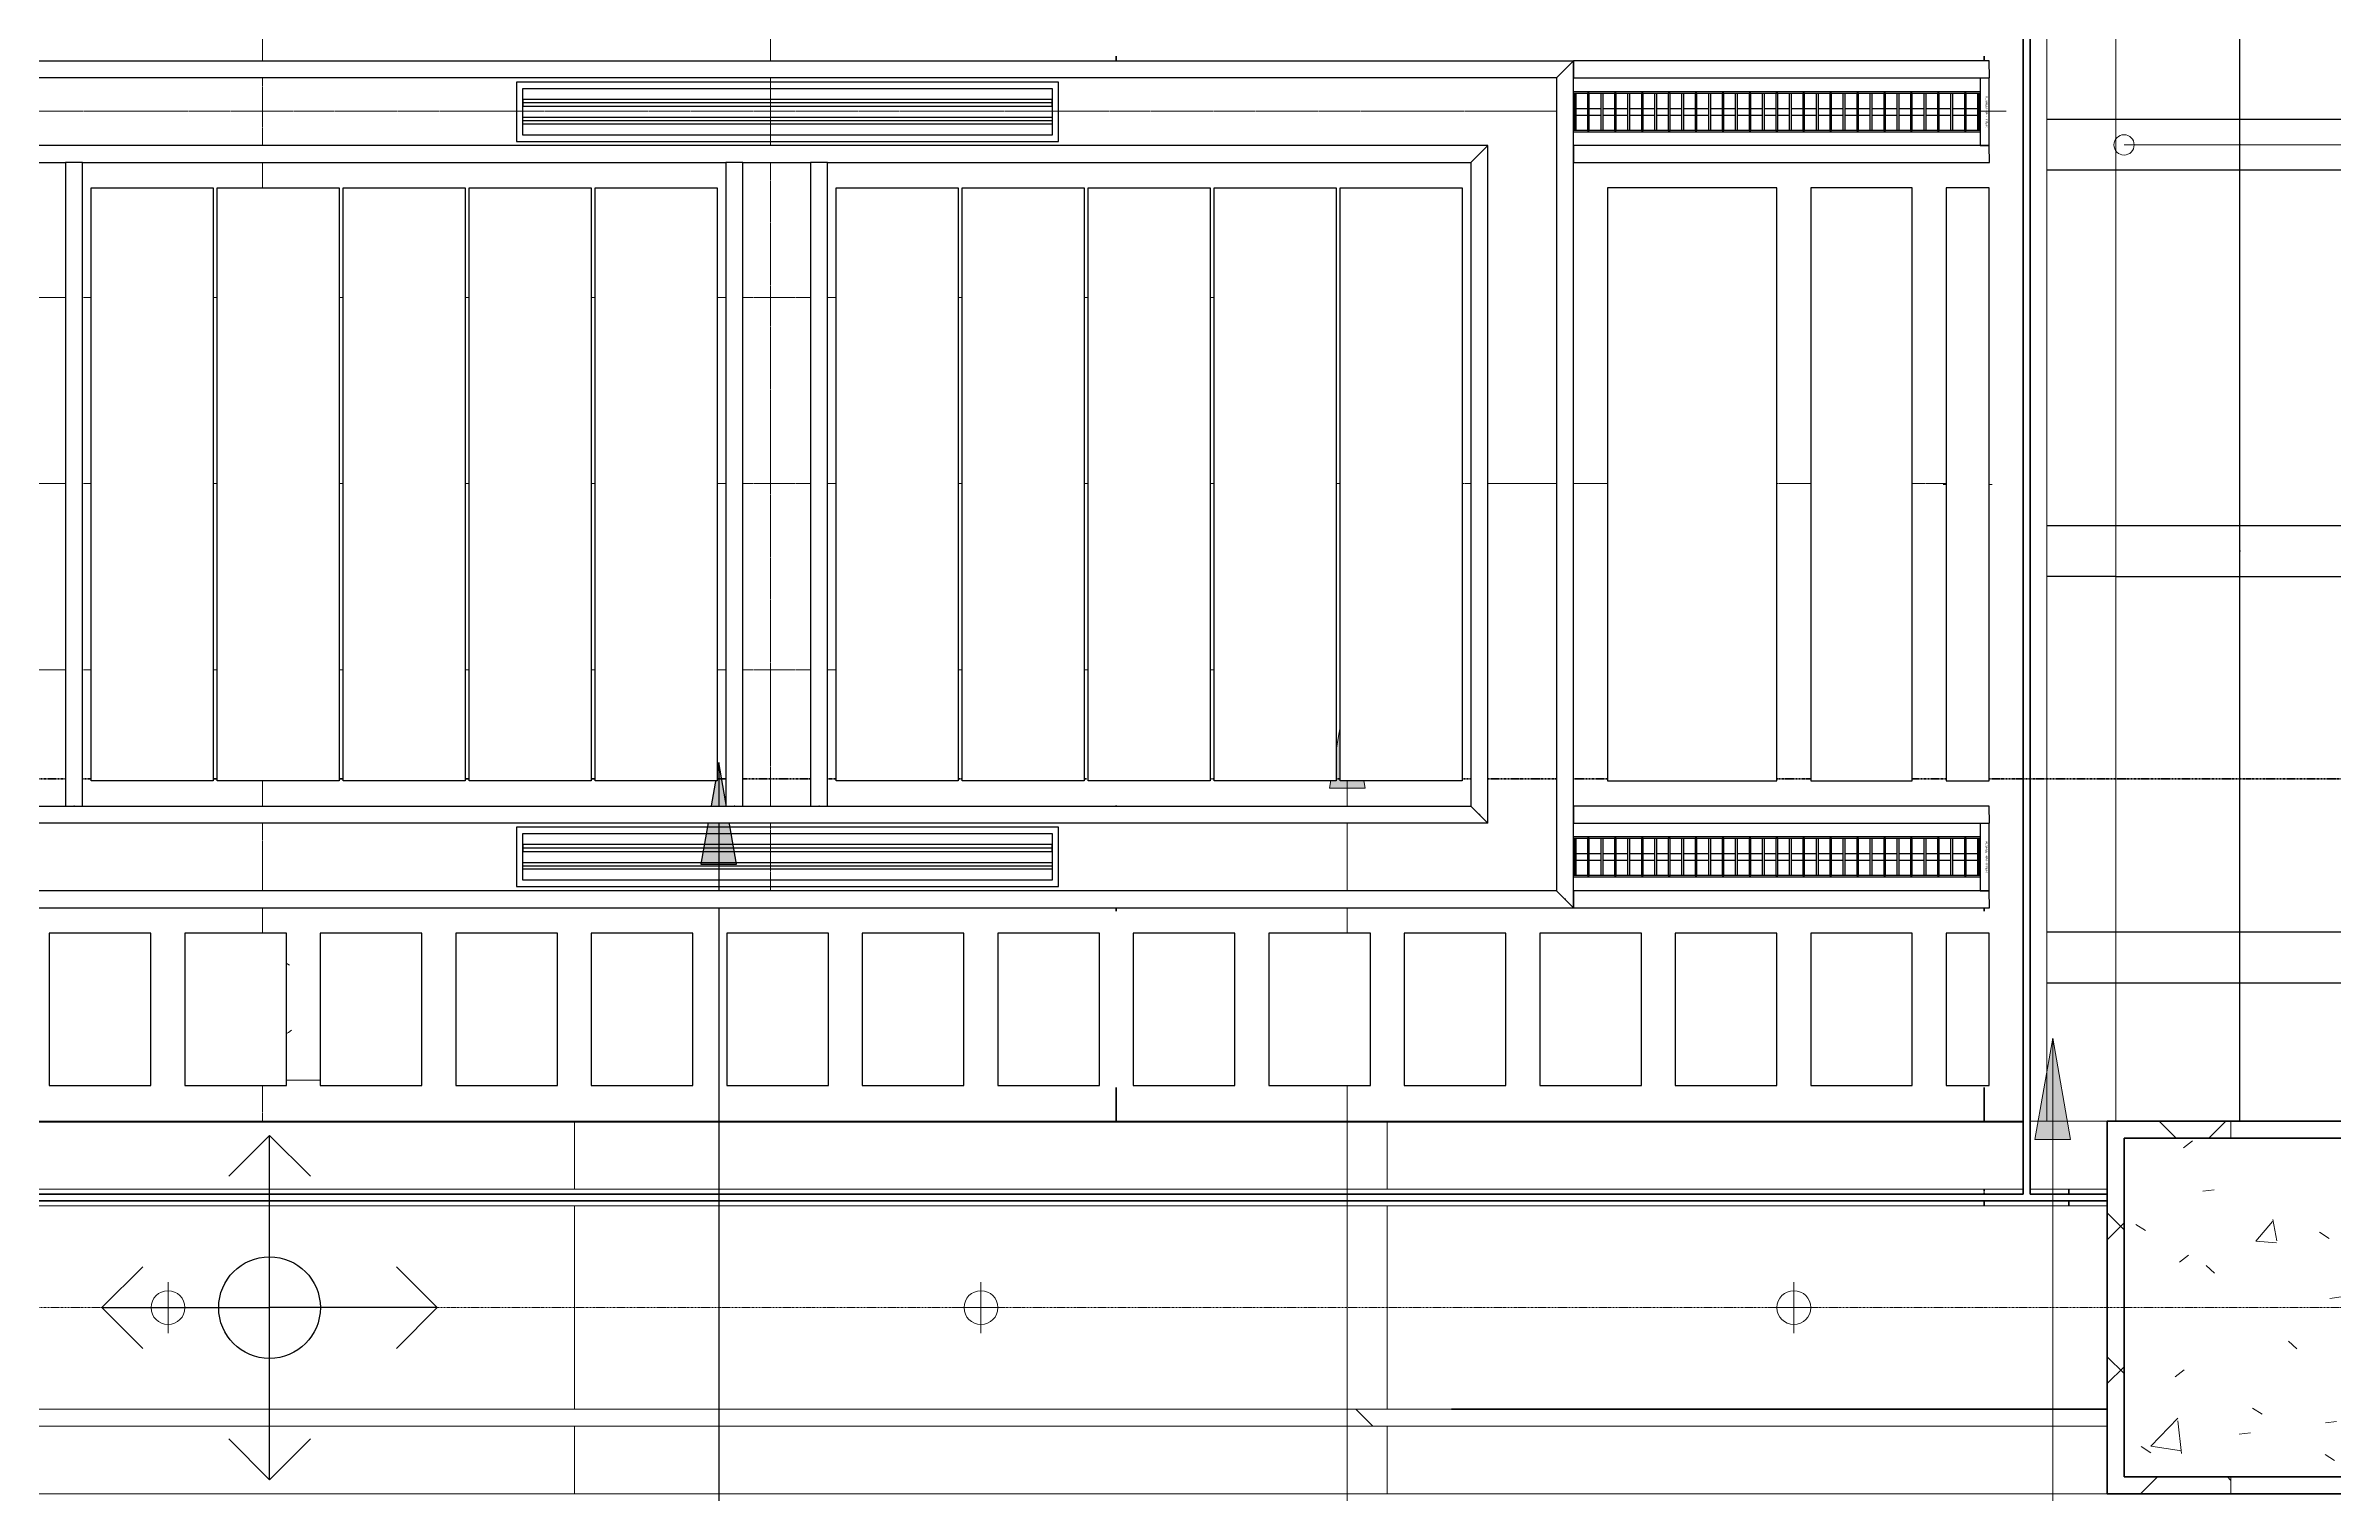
# Model space of a CAD drawing. Header units: millimetres. Extents: x -853228 to -774597, y -17231 to 22435.
# Drawn here: x -831743 to -824987, y 3028 to 7304 of the extents above; entities that cross this region are included whole.
import ezdxf
from ezdxf.enums import TextEntityAlignment as Align
from ezdxf.xclip import XClip

# ---------------------------------------------------------------- set-up
doc = ezdxf.new("R2010")
doc.units = ezdxf.units.MM
doc.header["$XCLIPFRAME"] = 0
for name, pattern in [('- SOM Dash 1_8_', [4.7625, 3.175, -1.5875]), ('DPA_Grid _ Level 100', [10, 5.5, -1.6, 1.3, -1.6]), ('DPA_Hidden 50', [3, 2, -1])]:
    doc.linetypes.add(name, pattern=pattern)
for name, color, linetype in [('000 - WIPEOUT', 250, 'Continuous'), ('001 - ASCESSORIES', 251, 'Continuous'), ('A04_TUBE SERIES', 2, 'Continuous'), ('A11_ALU.SOLID SHEET', 2, 'Continuous')]:
    doc.layers.add(name, color=color, linetype=linetype)
for name, color, linetype, lineweight in [('A-ANNO-NOTE', 3, 'Continuous', 25), ('A-CLNG', 2, 'Continuous', 9), ('A-CLNG-PATT', 2, 'Continuous', 9), ('A-COLS', 5, 'Continuous', 70), ('A-COLS-E', 1, 'Continuous', 35), ('A-DETL', 1, 'Continuous', 70), ('A-DETL-GENF', 2, 'Continuous', 9), ('A-FLOR-E', 2, 'Continuous', 35), ('A-GLAZ-CURT', 2, 'Continuous', 9), ('A-WALL', 5, 'Continuous', 35), ('A-WALL-FNSH', 2, 'Continuous', 35), ('A-WALL-PATT', 1, 'Continuous', 35), ('E-LITE-EQPM', 2, 'Continuous', 9), ('G-ANNO-SECL', 3, 'Continuous', 9), ('G-ANNO-TEXT', 3, 'Continuous', 9), ('I-WALL-E', 2, 'Continuous', 35), ('S-GRID', 251, 'Continuous', 9), ('WALL-E', 2, 'Continuous', 35)]:
    doc.layers.add(name, color=color, linetype=linetype, lineweight=lineweight)
pattern_1 = [(45, (0, 0), (-212.13203, 212.13203), []), (135, (0, 0), (-212.13203, -212.13203), [])]

# ---------------------------------------------------------------- blocks, each defined once
blk = doc.blocks.new('Arrow-Stair_Ramp-Direction _EWP-Down_ - Arrow Stair Line-18594062-4261-01 ENLARGED UPPER PLATFORM LEVEL - REFLECTED CEILING PLAN - SHEET 2')
at = {"layer": 'A-DETL-GENF', "lineweight": 9}
for q in [(2530.3, 3632.5), (-304.8, 750), (2530.7, -2132.5)]:
    blk.add_line((3149.3, 750), q, dxfattribs=at)
blk.add_circle((-304.8, 750), 30, dxfattribs=at)
blk = doc.blocks.new('M_Centreline - Centreline-12570908-4261-01 ENLARGED UPPER PLATFORM LEVEL - REFLECTED CEILING PLAN - SHEET 2')
at = {"layer": 'A-ANNO-NOTE', "lineweight": 18}
for p, q in [((-0.011, 0.592), (-0.011, -1.789)), ((-0.011, -1.789), (1.619, -1.789))]:
    blk.add_line(p, q, dxfattribs=at)
blk.add_arc((-0.011, 0.627), 1.191, 55.77551, 308.03717, dxfattribs=at)
blk = doc.blocks.new('DPA_AN_Setting out - Center-8732820-4261-01 ENLARGED UPPER PLATFORM LEVEL - REFLECTED CEILING PLAN - SHEET 2')
at = {"layer": 'A-ANNO-NOTE'}
for p, q in [((-1.206, 3.877), (0, 5.083)), ((1.206, 3.877), (0, 5.083)), ((0, 0), (0, 5.083)), ((-3.744, 1.206), (-4.95, 0)), ((3.744, 1.206), (4.95, 0)), ((-3.744, -1.206), (-4.95, 0)), ((-4.95, 0), (0, 0)), ((4.95, 0), (0, 0)), ((3.744, -1.206), (4.95, 0)), ((0, -5.083), (0, 0)), ((-1.206, -3.877), (0, -5.083)), ((1.206, -3.877), (0, -5.083))]:
    blk.add_line(p, q, dxfattribs=at)
blk.add_circle((0, 0), 1.5, dxfattribs=at)
blk = doc.blocks.new('System Panel - DPA-AR_Metal Ceiling Rectangular Panel-V7-4261-01 ENLARGED UPPER PLATFORM LEVEL - REFLECTED CEILING PLAN - SHEET 2')
at = {"layer": 'A-GLAZ-CURT'}
for p, q in [((-818782.4, 3229), (-821182.4, 3229)), ((-821182.4, 3229), (-821182.4, 3029)), ((-821182.4, 3029), (-821182.4, 3229)), ((-821182.4, 3229), (-818782.4, 3229)), ((-818782.4, 3029), (-818782.4, 3229)), ((-818782.4, 3229), (-818782.4, 3029)), ((-821182.4, 3029), (-818782.4, 3029)), ((-818782.4, 3029), (-821182.4, 3029))]:
    blk.add_line(p, q, dxfattribs=at)
blk = doc.blocks.new('System Panel - DPA-AR_Metal Ceiling Rectangular Panel-V10-4261-01 ENLARGED UPPER PLATFORM LEVEL - REFLECTED CEILING PLAN - SHEET 2')
at = {"layer": 'A-GLAZ-CURT'}
for p, q in [((-825905, 4129), (-827782.3, 4129)), ((-827782.3, 4129), (-827782.3, 3929)), ((-827782.3, 3929), (-827782.3, 4129)), ((-827782.3, 4129), (-825905, 4129)), ((-825657.3, 4129), (-825885, 4129)), ((-825885, 4129), (-825657.3, 4129)), ((-827782.3, 3929), (-825905, 3929)), ((-825905, 3929), (-827782.3, 3929)), ((-825885, 3929), (-825657.4, 3929)), ((-825657.4, 3929), (-825885, 3929))]:
    blk.add_line(p, q, dxfattribs=at)
blk = doc.blocks.new('System Panel - DPA-AR_Metal Ceiling Rectangular Panel-V11-4261-01 ENLARGED UPPER PLATFORM LEVEL - REFLECTED CEILING PLAN - SHEET 2')
at = {"layer": 'A-GLAZ-CURT'}
for p, q in [((-825657.4, 3229), (-827782.3, 3229)), ((-827782.3, 3229), (-827782.3, 3029)), ((-827782.3, 3029), (-827782.3, 3229)), ((-827782.3, 3229), (-825657.4, 3229)), ((-827782.3, 3029), (-825657.3, 3029)), ((-825657.3, 3029), (-827782.3, 3029))]:
    blk.add_line(p, q, dxfattribs=at)
blk = doc.blocks.new('System Panel - DPA-AR_Metal Ceiling Rectangular Panel-13139299-4261-01 ENLARGED UPPER PLATFORM LEVEL - REFLECTED CEILING PLAN - SHEET 2')
at = {"layer": 'A-GLAZ-CURT'}
for p, q in [((-818782.4, 3879), (-821182.4, 3879)), ((-821182.4, 3879), (-821182.4, 3279)), ((-821182.4, 3279), (-821182.4, 3879)), ((-821182.4, 3879), (-818782.4, 3879)), ((-818782.4, 3279), (-818782.4, 3879)), ((-818782.4, 3879), (-818782.4, 3279)), ((-821182.4, 3279), (-818782.4, 3279)), ((-818782.4, 3279), (-821182.4, 3279))]:
    blk.add_line(p, q, dxfattribs=at)
blk = doc.blocks.new('System Panel - DPA-AR_Metal Ceiling Rectangular Panel-V12-4261-01 ENLARGED UPPER PLATFORM LEVEL - REFLECTED CEILING PLAN - SHEET 2')
at = {"layer": 'A-GLAZ-CURT'}
for p, q in [((-825657.4, 3879), (-827782.3, 3879)), ((-827782.3, 3879), (-827782.3, 3279)), ((-827782.3, 3279), (-827782.3, 3879)), ((-827782.3, 3879), (-825657.4, 3879)), ((-827782.3, 3279), (-825657.4, 3279)), ((-825657.4, 3279), (-827782.3, 3279))]:
    blk.add_line(p, q, dxfattribs=at)
blk = doc.blocks.new('*U470')
at = {"layer": 'A-CLNG'}
for p, q in [((-24152.6, 6315), (-24152.6, 550)), ((-24152.6, 550), (-24152.6, 6315)), ((-23948.9, 6315), (-23948.9, 550)), ((-23948.9, 550), (-23948.9, 6315)), ((-23948.9, 550), (-23948.9, 6315)), ((-23948.9, 6315), (-23948.9, 550)), ((-24152.6, 550), (-23948.9, 550)), ((-23948.9, 550), (-24152.6, 550)), ((-23948.9, 550), (-20470.9, 550)), ((-20470.9, 550), (-23948.9, 550))]:
    blk.add_line(p, q, dxfattribs=at)
at = {"layer": 'A-GLAZ-CURT'}
for name, p in [('System Panel - DPA-AR_Metal Ceiling Rectangular Panel-V7-4261-01 ENLARGED UPPER PLATFORM LEVEL - REFLECTED CEILING PLAN - SHEET 2', (790282.4, -2679)), ('System Panel - DPA-AR_Metal Ceiling Rectangular Panel-V7-4261-01 ENLARGED UPPER PLATFORM LEVEL - REFLECTED CEILING PLAN - SHEET 2', (792682.4, -2679)), ('System Panel - DPA-AR_Metal Ceiling Rectangular Panel-V10-4261-01 ENLARGED UPPER PLATFORM LEVEL - REFLECTED CEILING PLAN - SHEET 2', (801682.4, -3579)), ('System Panel - DPA-AR_Metal Ceiling Rectangular Panel-13139299-4261-01 ENLARGED UPPER PLATFORM LEVEL - REFLECTED CEILING PLAN - SHEET 2', (790282.4, -3579)), ('System Panel - DPA-AR_Metal Ceiling Rectangular Panel-13139299-4261-01 ENLARGED UPPER PLATFORM LEVEL - REFLECTED CEILING PLAN - SHEET 2', (792682.4, -3579)), ('System Panel - DPA-AR_Metal Ceiling Rectangular Panel-V12-4261-01 ENLARGED UPPER PLATFORM LEVEL - REFLECTED CEILING PLAN - SHEET 2', (801682.4, -3579)), ('System Panel - DPA-AR_Metal Ceiling Rectangular Panel-V7-4261-01 ENLARGED UPPER PLATFORM LEVEL - REFLECTED CEILING PLAN - SHEET 2', (790282.4, -3579)), ('System Panel - DPA-AR_Metal Ceiling Rectangular Panel-V7-4261-01 ENLARGED UPPER PLATFORM LEVEL - REFLECTED CEILING PLAN - SHEET 2', (792682.4, -3579)), ('System Panel - DPA-AR_Metal Ceiling Rectangular Panel-V11-4261-01 ENLARGED UPPER PLATFORM LEVEL - REFLECTED CEILING PLAN - SHEET 2', (801682.4, -3579))]:
    blk.add_blockref(name, p, dxfattribs=at)
blk = doc.blocks.new('C-1-PP19-AR-4261-01-B_20250910-022855_EXDIM')
at = {"layer": 'A-DETL', "color": 55, "linetype": 'DPA_Hidden 50', "lineweight": 9}
for p, q in [((-29420.6, 552.5), (-29420.6, 7452.5)), ((-27920.6, 1195), (-27920.6, 7452.5)), ((-24272.6, 3532.5), (-41248.2, 3532.5)), ((-26405.6, 2982.5), (-41805.6, 2982.5)), ((-24374.6, 2432.5), (-41614.6, 2432.5)), ((-26405.6, 1882.5), (-42150, 1882.5))]:
    blk.add_line(p, q, dxfattribs=at)
at = {"layer": 'S-GRID', "linetype": 'DPA_Grid _ Level 100'}
blk.add_line((22800, 0), (-50217.4, 0), dxfattribs=at)
blk = doc.blocks.new('LGF_DL_SAA_LowPower_DL1a1 - LGF_DL_SAA_LowPower_DL1a-12437659-4160-01 UPPER PLATFORM LEVEL - REFLECTED CEILING PLAN')
at = {"layer": 'A-DETL-GENF'}
for p, q in [((0, 75), (0, -75)), ((72.5, 0), (-72.5, 0))]:
    blk.add_line(p, q, dxfattribs=at)
blk.add_circle((0, 0), 50, dxfattribs=at)
blk = doc.blocks.new('LGF_DL_SAA_LowPower_DL1a1 - LGF_DL_SAA_LowPower_DL1a-12438006-4160-01 UPPER PLATFORM LEVEL - REFLECTED CEILING PLAN')
at = {"layer": 'A-DETL-GENF'}
for p, q in [((0, -75), (0, 75)), ((72.5, 0), (-72.5, 0))]:
    blk.add_line(p, q, dxfattribs=at)
blk.add_circle((0, 0), 50, dxfattribs=at)
blk = doc.blocks.new('LGF_DL_SAA_LowPower_DL1a - LGF_DL_SAA_LowPower_DL1a-8832329-4160-01 UPPER PLATFORM LEVEL - REFLECTED CEILING PLAN')
at = {"layer": 'A-DETL-GENF'}
for p, q in [((0, 75), (0, -75)), ((72.5, 0), (-72.5, 0))]:
    blk.add_line(p, q, dxfattribs=at)
blk.add_circle((0, 0), 50, dxfattribs=at)
blk = doc.blocks.new('C-1-PP19-AR-4160-01-B_20250902-175713_EXDOWNLIGHT')
at = {"layer": 'E-LITE-EQPM'}
for name, p, rotation in [('LGF_DL_SAA_LowPower_DL1a1 - LGF_DL_SAA_LowPower_DL1a-12437659-4160-01 UPPER PLATFORM LEVEL - REFLECTED CEILING PLAN', (-86465.2, 2980.5), 359.9999881697653), ('LGF_DL_SAA_LowPower_DL1a1 - LGF_DL_SAA_LowPower_DL1a-12437659-4160-01 UPPER PLATFORM LEVEL - REFLECTED CEILING PLAN', (-85535.2, 2980.5), 359.9999881697653), ('LGF_DL_SAA_LowPower_DL1a1 - LGF_DL_SAA_LowPower_DL1a-12437659-4160-01 UPPER PLATFORM LEVEL - REFLECTED CEILING PLAN', (-84265.2, 2980.5), 359.9999881697653), ('LGF_DL_SAA_LowPower_DL1a1 - LGF_DL_SAA_LowPower_DL1a-12437659-4160-01 UPPER PLATFORM LEVEL - REFLECTED CEILING PLAN', (-83335.2, 2980.5), 359.9999881697653), ('LGF_DL_SAA_LowPower_DL1a1 - LGF_DL_SAA_LowPower_DL1a-12437659-4160-01 UPPER PLATFORM LEVEL - REFLECTED CEILING PLAN', (-86000.2, 2430.5), 359.9999881697653), ('LGF_DL_SAA_LowPower_DL1a1 - LGF_DL_SAA_LowPower_DL1a-12437659-4160-01 UPPER PLATFORM LEVEL - REFLECTED CEILING PLAN', (-83800.2, 2430.5), 359.9999881697653), ('LGF_DL_SAA_LowPower_DL1a1 - LGF_DL_SAA_LowPower_DL1a-12438006-4160-01 UPPER PLATFORM LEVEL - REFLECTED CEILING PLAN', (-86465.2, 1880.5), 1.18302346677688e-05), ('LGF_DL_SAA_LowPower_DL1a1 - LGF_DL_SAA_LowPower_DL1a-12438006-4160-01 UPPER PLATFORM LEVEL - REFLECTED CEILING PLAN', (-85535.2, 1880.5), 1.18302346677688e-05), ('LGF_DL_SAA_LowPower_DL1a1 - LGF_DL_SAA_LowPower_DL1a-12438006-4160-01 UPPER PLATFORM LEVEL - REFLECTED CEILING PLAN', (-84265.2, 1880.5), 1.18302346677688e-05), ('LGF_DL_SAA_LowPower_DL1a1 - LGF_DL_SAA_LowPower_DL1a-12438006-4160-01 UPPER PLATFORM LEVEL - REFLECTED CEILING PLAN', (-83335.2, 1880.5), 1.18302346677688e-05)]:
    blk.add_blockref(name, p, dxfattribs=dict(at, rotation=rotation))
at = {"layer": 'E-LITE-EQPM', "extrusion": (0, 0, -1), "rotation": 180}
for p in [(82174.5, 2430.5), (81386.5, 2430.5), (86699.6, 0), (84299.6, 0), (81899.6, 0)]:
    blk.add_blockref('LGF_DL_SAA_LowPower_DL1a - LGF_DL_SAA_LowPower_DL1a-8832329-4160-01 UPPER PLATFORM LEVEL - REFLECTED CEILING PLAN', p, dxfattribs=at)
blk = doc.blocks.new('*U483')
at = {"layer": '001 - ASCESSORIES', "color": 0, "linetype": 'ByBlock'}
blk.add_lwpolyline([(800, 87.5), (-800, 87.5), (-800, -87.5), (800, -87.5)], close=True, dxfattribs=at)
at = {"layer": '001 - ASCESSORIES', "linetype": 'ByBlock'}
for points in [[(-781.5, 69), (781.5, 69), (781.5, -69), (-781.5, -69)], [(781.5, 36.3), (-781.5, 36.3), (-781.5, 16.3), (781.5, 16.3)], [(-781.5, -16.3), (781.5, -16.3), (781.5, -36.3), (-781.5, -36.3)]]:
    blk.add_lwpolyline(points, close=True, dxfattribs=at)
for points in [[(781.5, 26.3), (-781.5, 26.3)], [(-781.5, -26.3), (781.5, -26.3)]]:
    blk.add_lwpolyline(points, dxfattribs=at)
blk = doc.blocks.new('*U478')
at = {"color": 1}
blk.add_wipeout([(600, -60), (-600, -60), (-600, 60), (600, 60)], dxfattribs=at).dxf.layer = '000 - WIPEOUT'
at = {"layer": '001 - ASCESSORIES', "color": 0}
blk.add_lwpolyline([(600, -60), (-600, -60), (-600, 60), (600, 60)], close=True, dxfattribs=at)
at = {"layer": '001 - ASCESSORIES'}
for points in [[(-593.5, -55), (-598.5, -55), (-598.5, 55), (-593.5, 55)], [(595, -55), (-595, -55), (-595, 55), (595, 55)], [(-558.8, -55), (-553.8, -55), (-553.8, 55), (-558.8, 55)], [(-514, -55), (-519, -55), (-519, 55), (-514, 55)], [(-479.3, -55), (-474.3, -55), (-474.3, 55), (-479.3, 55)], [(-434.6, -55), (-439.6, -55), (-439.6, 55), (-434.6, 55)], [(-399.8, -55), (-394.8, -55), (-394.8, 55), (-399.8, 55)], [(-355.1, -55), (-360.1, -55), (-360.1, 55), (-355.1, 55)], [(-320.4, -55), (-315.4, -55), (-315.4, 55), (-320.4, 55)], [(-275.6, -55), (-280.6, -55), (-280.6, 55), (-275.6, 55)], [(-240.9, -55), (-235.9, -55), (-235.9, 55), (-240.9, 55)], [(-196.2, -55), (-201.2, -55), (-201.2, 55), (-196.2, 55)], [(-161.4, -55), (-156.4, -55), (-156.4, 55), (-161.4, 55)], [(-116.7, -55), (-121.7, -55), (-121.7, 55), (-116.7, 55)], [(-82, -55), (-77, -55), (-77, 55), (-82, 55)], [(-37.2, -55), (-42.2, -55), (-42.2, 55), (-37.2, 55)], [(-2.5, -55), (2.5, -55), (2.5, 55), (-2.5, 55)], [(42.2, -55), (37.2, -55), (37.2, 55), (42.2, 55)], [(77, -55), (82, -55), (82, 55), (77, 55)], [(121.7, -55), (116.7, -55), (116.7, 55), (121.7, 55)], [(156.4, -55), (161.4, -55), (161.4, 55), (156.4, 55)], [(201.2, -55), (196.2, -55), (196.2, 55), (201.2, 55)], [(235.9, -55), (240.9, -55), (240.9, 55), (235.9, 55)], [(280.6, -55), (275.6, -55), (275.6, 55), (280.6, 55)], [(315.4, -55), (320.4, -55), (320.4, 55), (315.4, 55)], [(360.1, -55), (355.1, -55), (355.1, 55), (360.1, 55)], [(394.8, -55), (399.8, -55), (399.8, 55), (394.8, 55)], [(439.6, -55), (434.6, -55), (434.6, 55), (439.6, 55)], [(474.3, -55), (479.3, -55), (479.3, 55), (474.3, 55)], [(519, -55), (514, -55), (514, 55), (519, 55)], [(553.8, -55), (558.8, -55), (558.8, 55), (553.8, 55)], [(598.5, -55), (593.5, -55), (593.5, 55), (598.5, 55)]]:
    blk.add_lwpolyline(points, close=True, dxfattribs=at)
for points in [[(-593.5, 10), (-558.8, 10)], [(-553.8, 10), (-519, 10)], [(-514, 10), (-479.3, 10)], [(-474.3, 10), (-439.6, 10)], [(-434.6, 10), (-399.8, 10)], [(-394.8, 10), (-360.1, 10)], [(-355.1, 10), (-320.4, 10)], [(-315.4, 10), (-280.6, 10)], [(-275.6, 10), (-240.9, 10)], [(-235.9, 10), (-201.2, 10)], [(-196.2, 10), (-161.4, 10)], [(-156.4, 10), (-121.7, 10)], [(-116.7, 10), (-82, 10)], [(-77, 10), (-42.2, 10)], [(-37.2, 10), (-2.5, 10)], [(2.5, 10), (37.2, 10)], [(42.2, 10), (77, 10)], [(82, 10), (116.7, 10)], [(121.7, 10), (156.4, 10)], [(161.4, 10), (196.2, 10)], [(201.2, 10), (235.9, 10)], [(240.9, 10), (275.6, 10)], [(280.6, 10), (315.4, 10)], [(320.4, 10), (355.1, 10)], [(360.1, 10), (394.8, 10)], [(399.8, 10), (434.6, 10)], [(439.6, 10), (474.3, 10)], [(479.3, 10), (514, 10)], [(519, 10), (553.8, 10)], [(558.8, 10), (593.5, 10)], [(-593.5, -10), (-558.8, -10)], [(-553.8, -10), (-519, -10)], [(-514, -10), (-479.3, -10)], [(-474.3, -10), (-439.6, -10)], [(-434.6, -10), (-399.8, -10)], [(-394.8, -10), (-360.1, -10)], [(-355.1, -10), (-320.4, -10)], [(-315.4, -10), (-280.6, -10)], [(-275.6, -10), (-240.9, -10)], [(-235.9, -10), (-201.2, -10)], [(-196.2, -10), (-161.4, -10)], [(-156.4, -10), (-121.7, -10)], [(-116.7, -10), (-82, -10)], [(-77, -10), (-42.2, -10)], [(-37.2, -10), (-2.5, -10)], [(2.5, -10), (37.2, -10)], [(42.2, -10), (77, -10)], [(82, -10), (116.7, -10)], [(121.7, -10), (156.4, -10)], [(161.4, -10), (196.2, -10)], [(201.2, -10), (235.9, -10)], [(240.9, -10), (275.6, -10)], [(280.6, -10), (315.4, -10)], [(320.4, -10), (355.1, -10)], [(360.1, -10), (394.8, -10)], [(399.8, -10), (434.6, -10)], [(439.6, -10), (474.3, -10)], [(479.3, -10), (514, -10)], [(519, -10), (553.8, -10)], [(558.8, -10), (593.5, -10)]]:
    blk.add_lwpolyline(points, dxfattribs=at)
blk = doc.blocks.new('*U633')
blk.add_wipeout([(-25, 25), (25, -25), (25, 13475), (-25, 13425)]).dxf.layer = '000 - WIPEOUT'
at = {"layer": 'A04_TUBE SERIES', "color": 0}
blk.add_lwpolyline([(-25, 25), (25, -25), (25, 13475), (-25, 13425)], close=True, dxfattribs=at)
blk.add_attdef('EXTR.OVL-LENGTH_', (-25, -59.1), '', height=5)
blk = doc.blocks.new('*U634')
blk.add_wipeout([(-25, 25), (25, -25), (25, 12969), (-25, 12919)]).dxf.layer = '000 - WIPEOUT'
blk.add_point((0, 0))
at = {"layer": 'A04_TUBE SERIES', "color": 0}
blk.add_lwpolyline([(-25, 25), (25, -25), (25, 12969), (-25, 12919)], close=True, dxfattribs=at)
blk.add_attdef('EXTR.OVL-LENGTH_', (-25, -59.1), '', height=5)
blk = doc.blocks.new('*U635')
blk.add_wipeout([(-25, 25), (25, -25), (25, 12969), (-25, 12919)]).dxf.layer = '000 - WIPEOUT'
blk.add_point((0, 0))
at = {"layer": 'A04_TUBE SERIES', "color": 0}
blk.add_lwpolyline([(-25, 25), (25, -25), (25, 12969), (-25, 12919)], close=True, dxfattribs=at)
blk.add_attdef('EXTR.OVL-LENGTH_', (-25, -59.1), '', height=5)
blk = doc.blocks.new('*U636')
blk.add_wipeout([(-25, 25), (25, -25), (25, 1975), (-25, 1925)]).dxf.layer = '000 - WIPEOUT'
blk.add_point((0, 0))
at = {"layer": 'A04_TUBE SERIES', "color": 0}
blk.add_lwpolyline([(-25, 25), (25, -25), (25, 1975), (-25, 1925)], close=True, dxfattribs=at)
blk.add_attdef('EXTR.OVL-LENGTH_', (-25, -59.1), '', height=5)
blk = doc.blocks.new('*U639')
blk.add_attdef('EXTR.OVL-LENGTH_', (-25, -59.1), '', height=5)
blk.add_wipeout([(-25, 0), (25, 0), (25, 1900), (-25, 1900)]).dxf.layer = '000 - WIPEOUT'
blk.add_point((0, 0))
at = {"layer": 'A04_TUBE SERIES', "color": 0}
blk.add_lwpolyline([(-25, 0), (25, 0), (25, 1900), (-25, 1900)], close=True, dxfattribs=at)
blk = doc.blocks.new('*U644')
at = {"color": 6}
blk.add_point((-37.5, 0), dxfattribs=at)
at = {"color": 3}
blk.add_wipeout([(-875, -564), (875, -564), (875, -924), (-875, -924)], dxfattribs=at).dxf.layer = '000 - WIPEOUT'
at = {"layer": 'A11_ALU.SOLID SHEET', "color": 0, "linetype": 'ByBlock'}
blk.add_lwpolyline([(875, -924), (-875, -924), (-875, -564), (875, -564)], close=True, dxfattribs=at)
at = {"color": 3}
blk.add_wipeout([(-875, -192), (875, -192), (875, -552), (-875, -552)], dxfattribs=at).dxf.layer = '000 - WIPEOUT'
at = {"layer": 'A11_ALU.SOLID SHEET', "color": 0, "linetype": 'ByBlock'}
blk.add_lwpolyline([(875, -552), (-875, -552), (-875, -192), (875, -192)], close=True, dxfattribs=at)
at = {"color": 3}
blk.add_wipeout([(-875, 180), (875, 180), (875, -180), (-875, -180)], dxfattribs=at).dxf.layer = '000 - WIPEOUT'
at = {"layer": 'A11_ALU.SOLID SHEET', "color": 0, "linetype": 'ByBlock'}
blk.add_lwpolyline([(875, -180), (-875, -180), (-875, 180), (875, 180)], close=True, dxfattribs=at)
at = {"color": 3}
blk.add_wipeout([(-875, 552), (875, 552), (875, 192), (-875, 192)], dxfattribs=at).dxf.layer = '000 - WIPEOUT'
at = {"layer": 'A11_ALU.SOLID SHEET', "color": 0, "linetype": 'ByBlock'}
blk.add_lwpolyline([(875, 192), (-875, 192), (-875, 552), (875, 552)], close=True, dxfattribs=at)
at = {"color": 3}
blk.add_wipeout([(-875, 924), (875, 924), (875, 564), (-875, 564)], dxfattribs=at).dxf.layer = '000 - WIPEOUT'
at = {"layer": 'A11_ALU.SOLID SHEET', "color": 0, "linetype": 'ByBlock'}
blk.add_lwpolyline([(875, 564), (-875, 564), (-875, 924), (875, 924)], close=True, dxfattribs=at)
blk = doc.blocks.new('*U645')
blk.add_wipeout([(-25, 25), (25, -25), (25, 2475), (-25, 2425)]).dxf.layer = '000 - WIPEOUT'
blk.add_point((0, 0))
at = {"layer": 'A04_TUBE SERIES', "color": 0}
blk.add_lwpolyline([(-25, 25), (25, -25), (25, 2475), (-25, 2425)], close=True, dxfattribs=at)
blk.add_attdef('EXTR.OVL-LENGTH_', (-25, -59.1), '', height=5)
blk = doc.blocks.new('*U769')
at = {"layer": 'A04_TUBE SERIES', "linetype": 'ByBlock', "xscale": -1}
for name, p, rotation in [('*U633', (25, 2475), 270), ('*U635', (13222, 275), 90)]:
    blk.add_blockref(name, p, dxfattribs=dict(at, rotation=rotation))
at = {"layer": 'A04_TUBE SERIES', "linetype": 'ByBlock'}
for name, p, rotation in [('*U634', (13222, 2225), 90), ('*U633', (25, 25), 270)]:
    blk.add_blockref(name, p, dxfattribs=dict(at, rotation=rotation))
for name, p in [('*U645', (13475, 25)), ('*U636', (13222, 275)), ('*U639', (9073, 300)), ('*U639', (11022.5, 300)), ('*U639', (11272.5, 300))]:
    blk.add_blockref(name, p, dxfattribs=at)
at = {"layer": 'A11_ALU.SOLID SHEET', "linetype": 'ByBlock', "rotation": 90}
for p in [(10047.8, 1250), (12247.2, 1250)]:
    blk.add_blockref('*U644', p, dxfattribs=at)
blk = doc.blocks.new('*U789')
blk.add_attdef('EXTR.OVL-LENGTH_', (-25, -59.1), '', height=5)
blk.add_wipeout([(-25, 0), (25, 0), (25, 1227.4), (-25, 1227)]).dxf.layer = '000 - WIPEOUT'
blk.add_point((0, 0))
at = {"layer": 'A04_TUBE SERIES', "color": 0}
blk.add_lwpolyline([(-25, 0), (25, 0), (25, 1227.4), (-25, 1227)], close=True, dxfattribs=at)
blk = doc.blocks.new('*U790')
blk.add_attdef('EXTR.OVL-LENGTH_', (-25, -59.1), '', height=5)
blk.add_wipeout([(-25, 0), (25, 0), (25, 1227.4), (-25, 1227)]).dxf.layer = '000 - WIPEOUT'
blk.add_point((0, 0))
at = {"layer": 'A04_TUBE SERIES', "color": 0}
blk.add_lwpolyline([(-25, 0), (25, 0), (25, 1227.4), (-25, 1227)], close=True, dxfattribs=at)
blk = doc.blocks.new('*U791')
blk.add_attdef('EXTR.OVL-LENGTH_', (-25, -59.1), '', height=5)
blk.add_wipeout([(-25, 0), (25, 0), (25, 1227.4), (-25, 1227)]).dxf.layer = '000 - WIPEOUT'
blk.add_point((0, 0))
at = {"layer": 'A04_TUBE SERIES', "color": 0}
blk.add_lwpolyline([(-25, 0), (25, 0), (25, 1227.4), (-25, 1227)], close=True, dxfattribs=at)
blk = doc.blocks.new('*U825')
at = {"color": 3}
for points in [[(-225, -2450), (225, -2450), (225, -2750), (-225, -2750)], [(-225, -2850), (225, -2850), (225, -3150), (-225, -3150)], [(-225, -3250), (225, -3250), (225, -3550), (-225, -3550)], [(-225, -3650), (225, -3650), (225, -3950), (-225, -3950)], [(-225, -4050), (225, -4050), (225, -4350), (-225, -4350)], [(-225, -4450), (225, -4450), (225, -4750), (-225, -4750)], [(-225, -4850), (225, -4850), (225, -5150), (-225, -5150)], [(-225, -5250), (225, -5250), (225, -5550), (-225, -5550)], [(-225, -5650), (225, -5650), (225, -5950), (-225, -5950)], [(-225, -6050), (225, -6050), (225, -6350), (-225, -6350)], [(-225, -6450), (225, -6450), (225, -6750), (-225, -6750)], [(-225, -6850), (225, -6850), (225, -7150), (-225, -7150)], [(-225, -7250), (225, -7250), (225, -7550), (-225, -7550)], [(-225, -7650), (225, -7650), (225, -7950), (-225, -7950)]]:
    blk.add_wipeout(points, dxfattribs=at).dxf.layer = '000 - WIPEOUT'
at = {"layer": 'A11_ALU.SOLID SHEET', "color": 0, "linetype": 'ByBlock'}
for points in [[(-225, -2750), (225, -2750), (225, -2450), (-225, -2450)], [(-225, -3150), (225, -3150), (225, -2850), (-225, -2850)], [(-225, -3550), (225, -3550), (225, -3250), (-225, -3250)], [(-225, -3950), (225, -3950), (225, -3650), (-225, -3650)], [(-225, -4350), (225, -4350), (225, -4050), (-225, -4050)], [(-225, -4750), (225, -4750), (225, -4450), (-225, -4450)], [(-225, -5150), (225, -5150), (225, -4850), (-225, -4850)], [(-225, -5550), (225, -5550), (225, -5250), (-225, -5250)], [(-225, -5950), (225, -5950), (225, -5650), (-225, -5650)], [(-225, -6350), (225, -6350), (225, -6050), (-225, -6050)], [(-225, -6750), (225, -6750), (225, -6450), (-225, -6450)], [(-225, -7150), (225, -7150), (225, -6850), (-225, -6850)], [(-225, -7550), (225, -7550), (225, -7250), (-225, -7250)], [(-225, -7950), (225, -7950), (225, -7650), (-225, -7650)]]:
    blk.add_lwpolyline(points, close=True, dxfattribs=at)
blk = doc.blocks.new('*U826')
at = {"color": 3}
blk.add_wipeout([(-875, 150), (875, 150), (875, -150), (-875, -150)], dxfattribs=at).dxf.layer = '000 - WIPEOUT'
at = {"layer": 'A11_ALU.SOLID SHEET', "color": 0, "linetype": 'ByBlock'}
blk.add_lwpolyline([(-875, -150), (875, -150), (875, 150), (-875, 150)], close=True, dxfattribs=at)
blk = doc.blocks.new('*U828')
at = {"layer": 'Defpoints'}
blk.add_point((0, 0), dxfattribs=at)
blk.add_wipeout([(875, 250), (875, 377), (-875, 377), (-875, 250)]).dxf.layer = '000 - WIPEOUT'
at = {"layer": 'A11_ALU.SOLID SHEET', "color": 0}
blk.add_lwpolyline([(875, 250), (875, 377), (-875, 377), (-875, 250)], close=True, dxfattribs=at)
at = {"layer": 'Defpoints'}
blk.add_point((0, 400), dxfattribs=at)
blk = doc.blocks.new('*U829')
at = {"layer": 'Defpoints'}
blk.add_point((0, 0), dxfattribs=at)
blk.add_wipeout([(225, 250), (225, 377), (-225, 377), (-225, 250)]).dxf.layer = '000 - WIPEOUT'
at = {"layer": 'A11_ALU.SOLID SHEET', "color": 0}
blk.add_lwpolyline([(225, 250), (225, 377), (-225, 377), (-225, 250)], close=True, dxfattribs=at)
at = {"layer": 'Defpoints'}
blk.add_point((0, 400), dxfattribs=at)
blk = doc.blocks.new('*U841')
at = {"layer": 'Defpoints'}
blk.add_point((0, 0), dxfattribs=at)
blk.add_wipeout([(875, 250), (875, 750), (-875, 750), (-875, 250)]).dxf.layer = '000 - WIPEOUT'
at = {"layer": 'A11_ALU.SOLID SHEET', "color": 0}
blk.add_lwpolyline([(875, 250), (875, 750), (-875, 750), (-875, 250)], close=True, dxfattribs=at)
at = {"layer": 'Defpoints'}
blk.add_point((0, 400), dxfattribs=at)
blk = doc.blocks.new('*U903')
at = {"layer": 'A11_ALU.SOLID SHEET', "color": 0}
blk.add_lwpolyline([(27.3, -98.8), (27.1, 98.8), (0, 98.8), (0, -98.8)], close=True, dxfattribs=at)
at = {"layer": 'Defpoints', "color": 250}
blk.add_point((0, 0), dxfattribs=at)
blk.add_text('AL.SHEET-HAT-TYPE-R', height=6, rotation=270, dxfattribs=at).set_placement((15, 0), align=Align.BOTTOM_CENTER)
blk = doc.blocks.new('*U908')
blk.add_lwpolyline([(-90014.2, 5618), (-90014.2, 4315), (-97724.9, 4315), (-97724.9, 548), (-81222.6, 548), (-81222.6, 5618)], close=True)
for p in [(-84871, 3530.5), (-84871, 1330.5)]:
    blk.add_blockref('*U483', p)
for p in [(-81950, 3530.5), (-81950, 1330.5)]:
    blk.add_blockref('*U478', p)
at = {"layer": 'A11_ALU.SOLID SHEET', "color": 0, "linetype": 'ByBlock', "rotation": 90}
for name, p in [('*U826', (-81700, 2430.5)), ('*U825', (-89500, 880.5))]:
    blk.add_blockref(name, p, dxfattribs=at)
at = {"layer": 'A11_ALU.SOLID SHEET'}
blk.add_blockref('*U769', (-96050, 1180.5), dxfattribs=at)
at = {"layer": 'A11_ALU.SOLID SHEET', "color": 0, "linetype": 'ByBlock', "rotation": 270}
for name, p in [('*U828', (-81700, 2430.5)), ('*U829', (-81700, 880.5))]:
    blk.add_blockref(name, p, dxfattribs=at)
at = {"layer": 'A04_TUBE SERIES', "color": 0, "linetype": 'ByBlock', "rotation": 269.999999999998}
for name, p in [('*U789', (-82550, 3655.5)), ('*U789', (-82550, 3405.5)), ('*U790', (-82550, 1455.5)), ('*U791', (-82550, 1205.5))]:
    blk.add_blockref(name, p, dxfattribs=at)
at = {"layer": 'A11_ALU.SOLID SHEET', "color": 0, "linetype": 'ByBlock', "rotation": 90}
blk.add_blockref('*U841', (-81700, 2430.5), dxfattribs=at)
at = {"layer": 'A11_ALU.SOLID SHEET', "color": 1}
for p in [(-81350, 3530.5), (-81350, 1330.5)]:
    blk.add_blockref('*U903', p, dxfattribs=at)

msp = doc.modelspace()

# ---------------------------------------------------------------- hatches: boundary and pattern name
at = {"layer": 'A-ANNO-NOTE'}
msp.add_hatch(color=256, dxfattribs=at).paths.add_polyline_path([(-829756.1, 5188.1), (-829809, 4888.1), (-829703.2, 4888.1)])
at = {"layer": 'A-CLNG-PATT', "lineweight": 25}
h = msp.add_hatch(dxfattribs=at)
h.set_pattern_fill('FP_15', color=256, style=0, pattern_type=2)
h.set_pattern_definition([(90, (-819458, 9411.5), (3600, -2e-13), [1200, 0]), (90, (-823058, 9411.5), (3600, -2e-13), [1200, 0]), (0, (-823058, 10536.5), (0, -1200), [3600, 0]), (0, (-823058, 9486.5), (0, -1200), [3600, 0])])
h.paths.add_polyline_path([(-825657.4, 4129), (-825631.2, 4129), (-825631.2, 9894), (-825835, 9894), (-825835, 4129)])
h = msp.add_hatch(dxfattribs=at)
h.set_pattern_fill('FP_3', color=256, style=0, pattern_type=2)
h.set_pattern_definition([(90, (-921915, 7011.5), (3117.69, -2e-13), [1200, 0]), (90, (-925032.7, 7011.5), (3117.69, -2e-13), [1200, 0]), (0, (-925032.7, 8136.5), (0, -1200), [3117.69, 0]), (0, (-925032.7, 7086.5), (0, -1200), [3117.69, 0])])
h.paths.add_polyline_path([(-823307.3, 4129), (-822153.3, 4129), (-822153.3, 9894), (-825631.2, 9894), (-825631.2, 4129), (-823307.4, 4129)])
at = {"layer": 'A-COLS-E', "lineweight": 9}
h = msp.add_hatch(dxfattribs=at)
h.set_pattern_fill('FP_1', color=256, style=0, pattern_type=2)
h.set_pattern_definition([(50, (0, 0), (728.7365, -63.75582), [76.2, -838.2]), (355, (0, 0), (-140.9716, 764.2276), [60.96, -670.56]), (100.451, (60.7, -5.3), (587.77, 700.46675), [64.76, -712.36]), (46.184, (0, 203.2), (1084.3162, -168.171), [114.3, -1257.3]), (96.636, (90.4, 189.2), (949.6099, 989.7098), [97.14, -1068.54]), (351.184, (0, 203.2), (949.6206, 989.7012), [91.44, -1005.84]), (21, (101.6, 152.4), (606.45787, -409.06057), [76.2, -838.2]), (326, (101.6, 152.4), (247.20834, 736.7529), [60.96, -670.56]), (71.451, (152.14, 118.3), (853.66825, 327.6855), [64.76, -712.36]), (37.5, (0, 0), (12.35469, 338.22012), [33.528, -628.904, 33.528, -647.192, -673.1]), (37.5, (0, 0), (12.35469, 338.22012), [-1343.152, 33.528, -639.572]), (7.5, (0, 0), (267.27887, 400.72213), [33.528, -354.584, 33.528, -613.664, -256.54]), (7.5, (0, 0), (267.27887, 400.72213), [-1035.304, 33.528, -223.012]), (327.5, (-226.57, 0), (542.36333, -22.915345), [33.528, -220.472, 33.528, -758.952, -1051.56]), (327.5, (-226.57, 0), (542.36333, -22.915345), [-1046.48, 33.528, -1018.032]), (317.5, (-328.17, 0), (592.51696, 101.7071), [33.528, -296.672, 33.528, -492.76, -746.76]), (317.5, (-328.17, 0), (592.51696, 101.7071), [-856.488, 33.528, -713.232])])
h.paths.add_polyline_path([(-823357.4, 3079), (-823357.4, 4079), (-825607.4, 4079), (-825607.4, 3079), (-825104.6, 3079)])
at = {"layer": 'A-WALL-PATT', "lineweight": 9}
h = msp.add_hatch(dxfattribs=at)
h.set_pattern_fill('FP_5', color=256, style=0, pattern_type=2)
h.set_pattern_definition(pattern_1)
h.paths.add_polyline_path([(-825657.4, 3029), (-825607.4, 3029), (-825607.4, 4129), (-825657.4, 4129), (-825657.4, 3752.5)])
h = msp.add_hatch(dxfattribs=at)
h.set_pattern_fill('FP_5', color=256, style=0, pattern_type=2)
h.set_pattern_definition(pattern_1)
h.paths.add_polyline_path([(-823672.3, 4079), (-823357.3, 4079), (-823357.3, 4129), (-823672.3, 4129)])
h.paths.add_polyline_path([(-825607.4, 4079), (-825292.3, 4079), (-825292.3, 4129), (-825607.4, 4129)])
h = msp.add_hatch(dxfattribs=at)
h.set_pattern_fill('FP_5', color=256, style=0, pattern_type=2)
h.set_pattern_definition(pattern_1)
h.paths.add_polyline_path([(-823307.3, 3029), (-823307.3, 3079), (-823672.3, 3079), (-823672.3, 3029)])
h.paths.add_polyline_path([(-825607.4, 3029), (-825292.3, 3029), (-825292.3, 3079), (-825607.4, 3079)])
at = {"layer": 'G-ANNO-TEXT'}
for points in [[(-827900.5, 5412.2), (-827953.4, 5112.2), (-827847.6, 5112.2)], [(-825817.9, 4374.9), (-825870.8, 4074.9), (-825765, 4074.9)]]:
    msp.add_hatch(color=7, dxfattribs=at).paths.add_polyline_path(points)

# ---------------------------------------------------------------- linework, layer by layer
at = {"layer": 'A-ANNO-NOTE'}
for p, q in [((-829756.1, 5188.1), (-829809, 4888.1)), ((-829703.2, 4888.1), (-829756.1, 5188.1)), ((-829756.1, 5188.1), (-829756.1, -2782.5)), ((-829809, 4888.1), (-829703.2, 4888.1))]:
    msp.add_line(p, q, dxfattribs=at)
at = {"layer": 'A-COLS'}
for p, q in [((-825607.4, 3079), (-825607.4, 4079)), ((-825607.4, 4079), (-823357.4, 4079)), ((-823357.4, 3079), (-825607.4, 3079))]:
    msp.add_line(p, q, dxfattribs=at)
at = {"layer": 'A-FLOR-E'}
for p, q in [((-828582.5, 7274), (-828582.5, 7249)), ((-828582.5, 6974), (-828582.5, 6961.5)), ((-828582.5, 5061.5), (-828582.5, 5049)), ((-828582.5, 4774), (-828582.5, 4749.5)), ((-828582.5, 4229), (-828582.5, 4129)), ((-823357.3, 4079), (-825602.6, 4079)), ((-827875.4, 3279), (-827825.4, 3229)), ((-825657.4, 3279), (-827592.6, 3279)), ((-825607.4, 3079), (-823357.4, 3079))]:
    msp.add_line(p, q, dxfattribs=at)
at = {"layer": 'A-WALL', "lineweight": 9}
for p, q in [((-825292.3, 4129), (-825292.3, 4079)), ((-825292.3, 4079), (-825292.3, 4129)), ((-825292.3, 3079), (-825292.3, 3029)), ((-825292.3, 3029), (-825292.3, 3079))]:
    msp.add_line(p, q, dxfattribs=at)
at = {"layer": 'A-WALL-FNSH', "color": 250}
for p, q in [((-825657.4, 3029), (-825657.4, 4129)), ((-825657.4, 4129), (-825607.4, 4129)), ((-825607.4, 4129), (-825292.3, 4129)), ((-825292.3, 4129), (-823672.3, 4129)), ((-825607.4, 4079), (-825607.4, 3079)), ((-825292.3, 4079), (-825607.4, 4079)), ((-823672.3, 4079), (-825292.3, 4079)), ((-825607.4, 3079), (-825292.3, 3079)), ((-825292.3, 3079), (-823672.3, 3079)), ((-825607.4, 3029), (-825657.4, 3029)), ((-825292.3, 3029), (-825607.4, 3029)), ((-823672.3, 3029), (-825292.3, 3029))]:
    msp.add_line(p, q, dxfattribs=at)
at = {"layer": 'G-ANNO-SECL', "linetype": 'DPA_Grid _ Level 100', "lineweight": 50}
msp.add_line((-851417.7, 5139.9), (-777530.8, 5139.9), dxfattribs=at)
at = {"layer": 'G-ANNO-TEXT', "color": 10}
for p, q in [((-827900.5, 5412.2), (-827953.4, 5112.2)), ((-827847.6, 5112.2), (-827900.5, 5412.2)), ((-827900.5, 5412.2), (-827900.5, -2808.7)), ((-827953.4, 5112.2), (-827847.6, 5112.2)), ((-825817.9, 4374.9), (-825870.8, 4074.9)), ((-825765, 4074.9), (-825817.9, 4374.9)), ((-825817.9, 4374.9), (-825817.9, -9495.4)), ((-825870.8, 4074.9), (-825765, 4074.9))]:
    msp.add_line(p, q, dxfattribs=at)
at = {"layer": 'I-WALL-E'}
for p, q in [((-825905, 4129), (-825905, 9894)), ((-825905, 9894), (-825905, 3914)), ((-825885, 3914), (-825885, 9894)), ((-825885, 9894), (-825885, 4129)), ((-825905, 3914), (-825905, 3929)), ((-825885, 3929), (-825885, 3914)), ((-834707.3, 3914), (-825905, 3914)), ((-825905, 3914), (-834707.3, 3914)), ((-834707.3, 3894), (-825657.4, 3894)), ((-825657.4, 3894), (-834707.3, 3894)), ((-825885, 3914), (-825657.4, 3914)), ((-825657.4, 3914), (-825885, 3914)), ((-825657.4, 3914), (-825657.4, 3894)), ((-825657.4, 3894), (-825657.4, 3914))]:
    msp.add_line(p, q, dxfattribs=at)
at = {"layer": 'I-WALL-E', "color": 8, "linetype": '- SOM Dash 1_8_'}
for p, q in [((-826020, 7249), (-826020, 7274)), ((-826020, 7274), (-826020, 7249)), ((-826020, 6961.5), (-826020, 6974)), ((-826020, 6974), (-826020, 6961.5)), ((-826020, 5049), (-826020, 5061.5)), ((-826020, 5061.5), (-826020, 5049)), ((-826020, 4749.5), (-826020, 4774)), ((-826020, 4774), (-826020, 4749.5)), ((-826020, 4129), (-826020, 4229)), ((-826020, 4229), (-826020, 4129)), ((-826020, 3914), (-826020, 3929)), ((-826020, 3914), (-826020, 3929)), ((-825770, 3914), (-825770, 3929)), ((-825770, 3929), (-825770, 3914)), ((-826020, 3879), (-826020, 3894)), ((-826020, 3879), (-826020, 3894)), ((-825770, 3879), (-825770, 3894)), ((-825770, 3894), (-825770, 3879))]:
    msp.add_line(p, q, dxfattribs=at)
at = {"layer": 'WALL-E'}
for p, q in [((-814257.4, 4129), (-825657.4, 4129)), ((-825657.4, 4129), (-822247.6, 4129)), ((-825657.4, 4079), (-825657.4, 4129)), ((-823357.3, 4079), (-825607.4, 4079)), ((-825607.4, 4079), (-823357.3, 4079)), ((-823672.3, 3079), (-825292.3, 3079)), ((-825292.3, 3029), (-823672.3, 3029))]:
    msp.add_line(p, q, dxfattribs=at)

# ---------------------------------------------------------------- block references
for name in ['C-1-PP19-AR-4261-01-B_20250910-022855_EXDIM', '*U470']:
    msp.add_blockref(name, (-801682.4, 3579))
ref = msp.add_blockref('C-1-PP19-AR-4160-01-B_20250902-175713_EXDOWNLIGHT', (-744682.4, 3579))
XClip(ref).set_block_clipping_path([(-104690.1238047112, -9620.0029952963), (-34092.6543255156, 10334.9999958097)])
at = {"layer": 'A-ANNO-NOTE', "xscale": 100, "yscale": 100, "zscale": 100}
for name, p in [('M_Centreline - Centreline-12570908-4261-01 ENLARGED UPPER PLATFORM LEVEL - REFLECTED CEILING PLAN - SHEET 2', (-831089.6, 4429)), ('DPA_AN_Setting out - Center-8732820-4261-01 ENLARGED UPPER PLATFORM LEVEL - REFLECTED CEILING PLAN - SHEET 2', (-831082.3, 3579))]:
    msp.add_blockref(name, p, dxfattribs=at)
at = {"layer": 'A-DETL-GENF'}
msp.add_blockref('Arrow-Stair_Ramp-Direction _EWP-Down_ - Arrow Stair Line-18594062-4261-01 ENLARGED UPPER PLATFORM LEVEL - REFLECTED CEILING PLAN - SHEET 2', (-825302.6, 6261.5), dxfattribs=at)

# ---------------------------------------------------------------- next in the draw order: block references
at = {"layer": 'A11_ALU.SOLID SHEET'}
ref = msp.add_blockref('*U908', (-744682.4, 3579), dxfattribs=at)
XClip(ref).set_block_clipping_path([(-104690.1238047112, -9620.0029952963), (-34092.6543255156, 10334.9999958097)])

doc.saveas('drawing.dxf')
